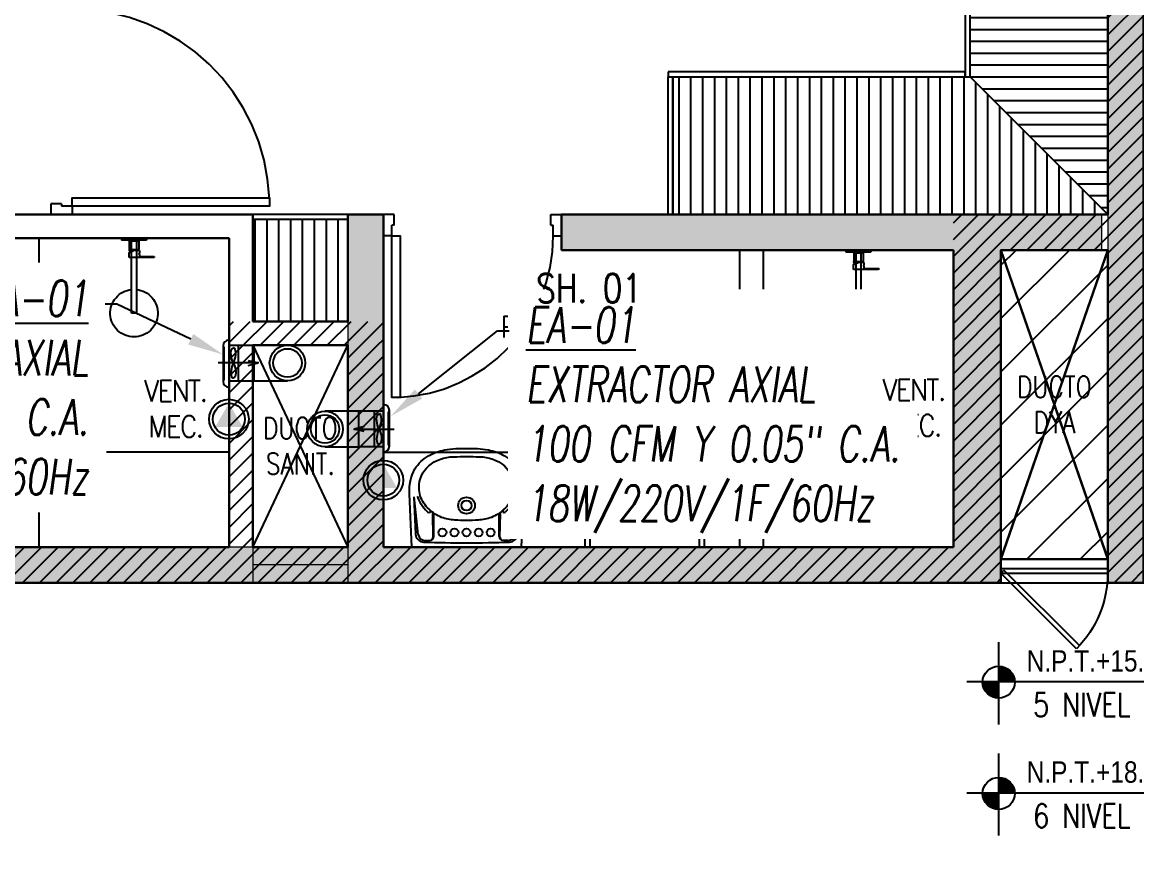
# Model space of a CAD drawing. Header units: millimetres. Extents: x 98 to 155, y -181 to 127.
# Drawn here: x 119.97 to 124.662, y 20.541 to 24.032 of the extents above; entities that cross this region are included whole.
import ezdxf
from ezdxf import colors
from ezdxf.entities.mleader import LeaderData, LeaderLine
from ezdxf.enums import TextEntityAlignment as Align
from ezdxf.math import Vec2, Vec3

# ---------------------------------------------------------------- set-up
doc = ezdxf.new("R2010")
doc.units = ezdxf.units.MM
doc.header["$LTSCALE"] = 15
for name, pattern in [('HIDDEN', [0.375, 0.25, -0.125]), ('HIDDEN2', [0.1875, 0.125, -0.0625]), ('X-REF_DP_Arquitectura$0$HIDDEN', [0.375, 0.25, -0.125])]:
    doc.linetypes.add(name, pattern=pattern)
doc.layers.get('0').update_dxf_attribs({"color": 250})
for name, color, linetype in [('A-LINEAS', 250, 'Continuous'), ('A-MOBILIARIO', 250, 'Continuous'), ('A-MURO BAJO', 250, 'Continuous'), ('A-NIVELES-NPT', 252, 'Continuous'), ('A-PROYECCIONES INT.', 250, 'HIDDEN2'), ('A-SANITARIOS', 250, 'Continuous'), ('A-TEXTO-ACABADO PISO', 250, 'Continuous'), ('A_50_TextoAmbiente', 252, 'Continuous'), ('A_50_TextoIndicaciones', 250, 'Continuous'), ('A_50_Vigas', 250, 'X-REF_DP_Arquitectura$0$HIDDEN'), ('A_60_HatchEstructuras', 250, 'Continuous'), ('AREA MODIF', 250, 'Continuous'), ('DLP_MOBILIARIO FIJO', 250, 'Continuous'), ('L-06_EQ-FIN-CONT', 141, 'Continuous'), ('L3 Equipos y Ductos', 160, 'Continuous'), ('L4 Linea mediana', 191, 'Continuous'), ('L6 Linea fina', 141, 'Continuous'), ('MURO CF 60', 250, 'Continuous')]:
    doc.layers.add(name, color=color, linetype=linetype)
doc.layers.add('A-MUROS', color=252, linetype='Continuous', lineweight=30)
doc.layers.add('A_20_Estructuras', color=250, linetype='Continuous', lineweight=18)
doc.styles.add('JNV ING', font='romans.shx', dxfattribs={"width": 0.7, "oblique": 8, "height": 0.15})
doc.styles.add('R80', font='ARIALN.TTF', dxfattribs={"height": 2.03})
doc.styles.add('ROMANS', font='romans.shx', dxfattribs={"width": 0.8})
pattern_1 = [(45, (128.67014, 20.47273), (-0.03535534, 0.03535534), [])]

# ---------------------------------------------------------------- blocks, each defined once
blk = doc.blocks.new('FUTURE 150')
at = {"layer": 'L3 Equipos y Ductos'}
for p, q in [((-0.1294, 0.1486), (-0.1294, -0.0006)), ((-0.104, -0.026), (-0.104, 0.174)), ((-0.104, 0.152), (0, 0.152)), ((0, 0.152), (0, 0.002)), ((-0.104, 0.002), (0, 0.002))]:
    blk.add_line(p, q, dxfattribs=at)
for centre, start, end in [((-0.104, 0.1486), 90, 180), ((-0.104, -0.0006), 180, 270)]:
    blk.add_arc(centre, 0.0254, start, end, dxfattribs=at)
at = {"layer": 'L4 Linea mediana'}
for p, q in [((-0.1294, 0.1448), (-0.1239, 0.1448)), ((-0.1239, 0.0052), (-0.1239, 0.1448)), ((-0.066, 0.152), (-0.066, 0.002)), ((-0.1294, 0.0052), (-0.1239, 0.0052))]:
    blk.add_line(p, q, dxfattribs=at)
at = {"layer": 'L6 Linea fina'}
for p, q in [((0.0199, 0.077), (-0.1499, 0.077)), ((-0.0231, 0.0872), (0.0199, 0.077)), ((-0.0231, 0.0668), (0.0199, 0.077))]:
    blk.add_line(p, q, dxfattribs=at)
for points in [[(-0.0857, 0.077), (-0.0921, 0.0934), (-0.0951, 0.1284), (-0.0911, 0.1379), (-0.0857, 0.1402)], [(-0.0857, 0.077), (-0.0794, 0.0934), (-0.0764, 0.1284), (-0.0804, 0.1379), (-0.0857, 0.1402)], [(-0.0857, 0.077), (-0.0921, 0.0606), (-0.0951, 0.0256), (-0.0911, 0.0161), (-0.0857, 0.0138)], [(-0.0857, 0.077), (-0.0794, 0.0606), (-0.0764, 0.0256), (-0.0804, 0.0161), (-0.0857, 0.0138)]]:
    blk.add_spline(points, degree=3, dxfattribs=at)
blk = doc.blocks.new('Trampa de humo')
at = {"layer": 'L3 Equipos y Ductos'}
blk.add_lwpolyline([(0.155, 0.15), (0.013, 0.15), (0.013, 0), (0.155, 0)], dxfattribs=at)
for radius in [0.075, 0.06]:
    blk.add_circle((0.155, 0.075), radius, dxfattribs=at)
blk = doc.blocks.new('FUTURE150 con trampa')
blk.add_blockref('Trampa de humo', (0.0927, 0.0279))
at = {"layer": 'L-06_EQ-FIN-CONT'}
blk.add_blockref('FUTURE 150', (0.1057, 0.0259), dxfattribs=at)
blk = doc.blocks.new('PTO ELECT')
at = {"layer": 'L4 Linea mediana', "ltscale": 1.5}
blk.add_circle((-0.6859, 0.0891), 0.0833, dxfattribs=at)
at = {"layer": 'L6 Linea fina', "ltscale": 1.5}
blk.add_circle((-0.6859, 0.0891), 0.0671, dxfattribs=at)
blk.add_solid([(-0.6278, 0.0555), (-0.744, 0.0555), (-0.6278, 0.0555), (-0.6859, 0.1562)], dxfattribs=at)
blk = doc.blocks.new('EF-TP')
at = {"layer": 'A_60_HatchEstructuras'}
h = blk.add_hatch(color=256, dxfattribs=at)
h.dxf.hatch_style = 1
h.paths.add_polyline_path([(23.55, -2.625), (21.7, -2.625), (21.7, -0.475), (20.85, -0.475), (20.85, -0.625), (21.55, -0.625), (21.55, -6.325), (23.55, -6.325), (23.55, -6.175), (21.7, -6.175), (21.7, -2.775), (23.55, -2.775)])
h.paths.add_polyline_path([(25.5, -2.625), (25.35, -2.625), (25.35, -6.325), (25.5, -6.325)])
h.paths.add_polyline_path([(25.83, -0.625), (26.5, -0.625), (26.5, -0.475), (25.68, -0.475), (25.68, -6.325), (25.83, -6.325)])
h = blk.add_hatch(color=256, dxfattribs=at)
h.dxf.hatch_style = 1
h.paths.add_polyline_path([(18.95, -7.675), (21.5, -7.675), (21.5, -8.925), (19.7, -8.925), (19.7, -9.075), (21.7, -9.075), (21.7, -7.525), (11.7, -7.525), (11.7, -7.675), (15.25, -7.675), (15.25, -9.075), (15.45, -9.075), (15.45, -7.675), (18.8, -7.675), (18.8, -9.075), (18.95, -9.075)])
h.paths.add_polyline_path([(15.45, -4.775), (15.25, -4.775), (15.25, -6.175), (11.7, -6.175), (11.7, -6.325), (21.1, -6.325), (21.1, -4.925), (21.525, -4.925), (21.525, -4.775), (19.25, -4.775), (19.25, -4.925), (20.9, -4.925), (20.9, -6.175), (18.5, -6.175), (18.5, -4.775), (18.35, -4.775), (18.35, -6.175), (15.45, -6.175)])
blk.add_lwpolyline([(21.525, -4.925), (21.55, -4.925), (21.1, -6.225)])
at = {"elevation": 0}
blk.add_lwpolyline([(21.55, -6.225), (21.1, -4.925)], dxfattribs=at)
at = {"layer": 'A_20_Estructuras'}
for p, q in [((17.95, -6.175, 0), (17.95, -6.325)), ((18.35, -6.175), (18.35, -6.325))]:
    blk.add_line(p, q, dxfattribs=at)
for points in [[(23.55, -2.625), (21.7, -2.625), (21.7, -0.475), (20.85, -0.475), (20.85, -0.625), (21.55, -0.625), (21.55, -6.325), (23.55, -6.325), (23.55, -6.175), (21.7, -6.175), (21.7, -2.775), (23.55, -2.775)], [(15.45, -4.775), (15.25, -4.775), (15.25, -6.175), (11.7, -6.175), (11.7, -6.325), (21.1, -6.325), (21.1, -4.925), (21.525, -4.925), (21.525, -4.775), (19.25, -4.775), (19.25, -4.925), (20.9, -4.925), (20.9, -6.175), (18.5, -6.175), (18.5, -4.775), (18.35, -4.775), (18.35, -6.175), (15.45, -6.175)]]:
    blk.add_lwpolyline(points, close=True, dxfattribs=at)
at = {"layer": 'A_20_Estructuras', "linetype": 'HIDDEN', "ltscale": 0.5, "elevation": 0}
blk.add_lwpolyline([(18.35, -6.25), (17.95, -6.25)], dxfattribs=at)
at = {"layer": 'A_50_Vigas'}
blk.add_line((21.1, -6.225, 0), (21.55, -6.225, 0), dxfattribs=at)
at = {"layer": 'A_50_Vigas', "elevation": 0}
blk.add_lwpolyline([(17.95, -6.175), (17.95, -5.325), (18.35, -5.325)], dxfattribs=at)
blk = doc.blocks.new('TEXTO DUCTOS PT')
at = {"layer": 'A_50_TextoIndicaciones', "char_height": 0.09, "width": 0.4157, "attachment_point": 5, "style": 'ROMANS'}
for s, insert in [('\\pxsm1,t16;DUCTO DYA', (21.325, -5.575, 0)), ('\\pxsm1,t16;DUCTO SANIT.', (18.15, -5.75, 0))]:
    blk.add_mtext(s, dxfattribs=dict(at, insert=insert))
blk = doc.blocks.new('SIM NIVEL PLANTA')
at = {"linetype": 'Continuous'}
h = blk.add_hatch(dxfattribs=at)
h.set_pattern_fill('_USER', color=256, scale=0.089997, angle=45, style=0, pattern_type=0)
h.set_pattern_definition([(45, (31854.49523, 23864.84028), (-0.06363728001, 0.06363728001), [])])
h.paths.add_polyline_path([(-17.329, 0), (-15.979, 0, 0.409209), (-17.329, 1.327)])
h.paths.add_polyline_path([(-18.679, 0, 0.004279), (-18.679, -0.023, 0.414214), (-17.329, -1.373), (-17.329, 0)])
for p, q in [((-17.329, -3.577), (-17.329, 3.344)), ((-2, 0), (-20, 0))]:
    blk.add_line(p, q)
blk.add_circle((-17.329, -0.023), 1.35, dxfattribs=at)
at = {"style": 'R80'}
blk.add_attdef('N.P.T.+0.00', text='', height=1.8, dxfattribs=at).set_placement((-8.871, 1.774), align=Align.MIDDLE_CENTER)
blk = doc.blocks.new('*U87')
at = {"linetype": 'HIDDEN', "ltscale": 0.2}
for p, q in [((0.3181, 0.3181), (0, 0)), ((0.0127, -0.0127), (0.3302, 0.3048)), ((0, 0), (0.0127, -0.0127))]:
    blk.add_line(p, q, dxfattribs=at)
blk.add_arc((0, 0), 0.4495, 0, 45, dxfattribs=at)
blk = doc.blocks.new('pisos superiores')
at = {"layer": 'DLP_MOBILIARIO FIJO'}
h = blk.add_hatch(dxfattribs=at)
h.set_pattern_fill('_USER', color=256, scale=0.05, angle=180, pattern_type=0)
h.set_pattern_definition([(180, (-9815.81588, -3196.047796), (-6e-18, -0.05), [])])
h.paths.add_polyline_path([(-4.05, -3.17), (-4.05, -4.3), (-4.63, -3.72), (-4.63, -3.17)])
h = blk.add_hatch(dxfattribs=at)
h.set_pattern_fill('_USER', color=256, scale=0.05, angle=270, pattern_type=0)
h.set_pattern_definition([(270, (-7201.515157, -2437.56976), (0.05, -9e-18), [])])
h.paths.add_polyline_path([(-4.05, -4.3), (-5.8814, -4.3), (-5.8814, -3.72), (-4.63, -3.72)])
at = {"layer": 'A-LINEAS'}
for p, q in [((-4.5, -4.45), (-4.05, -5.75, 0)), ((-4.5, -5.75), (-4.05, -4.45, 0))]:
    blk.add_line(p, q, dxfattribs=at)
at = {"layer": 'A-MOBILIARIO'}
for p, q in [((-4.5, -5.79), (-4.05, -5.79, 0)), ((-4.5, -5.81), (-4.05, -5.81, 0))]:
    blk.add_line(p, q, dxfattribs=at)
at = {"layer": 'A-MURO BAJO'}
for p, q in [((-4.5, -5.75), (-4.05, -5.75, 0)), ((-4.5, -5.85), (-4.05, -5.85, 0))]:
    blk.add_line(p, q, dxfattribs=at)
at = {"layer": 'A-MUROS'}
for points in [[(-4.05, -5.85), (-3.9, -5.85), (-3.9, 0), (-4.75, 0), (-4.75, -0.15), (-4.05, -0.15), (-4.05, -4.3), (-6.35, -4.3)], [(-4.05, -5.85), (-4.05, -4.45), (-4.5, -4.45), (-4.5, -5.85), (-4.55, -5.85)]]:
    blk.add_lwpolyline(points, dxfattribs=at)
at = {"layer": 'DLP_MOBILIARIO FIJO', "elevation": 0}
for points in [[(-4.65, -3.72), (-4.63, -3.72), (-4.63, -3.17), (-4.65, -3.17)], [(-4.05, -3.17), (-4.05, -4.3), (-4.63, -3.72), (-4.63, -3.17)], [(-5.9014, -3.7), (-5.9014, -3.72), (-4.65, -3.72), (-4.65, -3.7)]]:
    blk.add_lwpolyline(points, close=True, dxfattribs=at)
at = {"layer": 'DLP_MOBILIARIO FIJO'}
blk.add_lwpolyline([(-4.05, -4.3), (-5.8814, -4.3), (-5.8814, -3.72), (-4.63, -3.72)], close=True, dxfattribs=at)
at = {"layer": 'A-PROYECCIONES INT.', "ltscale": 0.25, "xscale": -1, "rotation": 180}
blk.add_blockref('*U87', (-4.5, -5.81), dxfattribs=at)
blk = doc.blocks.new('N.01')
at = {"layer": 'A-MUROS'}
for q in [(2.1, 7.025, 0), (0.25, 7.025, 0)]:
    blk.add_line((0.1, 7.025, 0), q, dxfattribs=at)
blk = doc.blocks.new('ducha marsano')
at = {"linetype": 'HIDDEN2', "ltscale": 0.5, "extrusion": (-4.9425e-10, -7.91123e-10, -1)}
for p, q in [((-0.01, 0), (0.01, 0)), ((0.01, 0), (0.01, -0.3155)), ((-0.01, -0.3155), (-0.01, 0)), ((-0.0205, -0.08), (-0.0205, -0.0601)), ((0.021, -0.0815), (-0.019, -0.0815)), ((-0.0155, -0.058), (-0.0157, -0.058)), ((0.0225, -0.0515), (-0.0001, -0.0515)), ((0.025, -0.0815), (0.021, -0.0815)), ((0.0225, -0.0515), (0.0225, -0.0627)), ((0.0225, -0.0682), (0.0225, -0.077)), ((0.0225, -0.077), (0.025, -0.077)), ((0.025, -0.077), (0.0771, -0.077)), ((0.0771, -0.0815), (0.025, -0.0815)), ((0.0771, -0.077), (0.0816, -0.077)), ((0.0816, -0.0815), (0.0771, -0.0815)), ((0.0816, -0.077), (0.082, -0.077)), ((0.082, -0.0815), (0.0816, -0.0815)), ((0.082, -0.077), (0.084, -0.077)), ((0.084, -0.0815), (0.082, -0.0815)), ((0.0855, -0.0785), (0.0855, -0.08)), ((0.01, -0.3155), (-0.01, -0.3155))]:
    blk.add_line(p, q, dxfattribs=at)
for centre, radius, start, end in [((0.019, -0.08), 0.0015, 270, 360), ((-0.0004, -0.0462), 0.02, 323.9581, 354.9298), ((0.0004, -0.0462), 0.02, 185.0702, 195.2705), ((-0.084, -0.0785), 0.0015, 90, 180), ((-0.084, -0.08), 0.0015, 180, 270), ((0, -0.3155), 0.1, 95.7392, 84.2608)]:
    blk.add_arc(centre, radius, start, end, dxfattribs=at)
at = {"linetype": 'HIDDEN2', "ltscale": 0.5, "extrusion": (-4.94252e-10, -7.91124e-10, -1)}
blk.add_ellipse((0, -0.0515), major_axis=(-0.0225, -0.0095), ratio=0.001448, start_param=0.425436, end_param=1.567366, dxfattribs=at)
at = {"linetype": 'HIDDEN2', "ltscale": 0.5}
for points, degree in [([(-0.0305, 0), (0, 0), (0.0305, 0)], 2), ([(0.0305, 0), (0.0415, 0), (0.0525, 0)], 2), ([(0.0525, 0), (0.0525, -0.0038), (0.0525, -0.0075)], 2), ([(-0.0525, 0), (-0.0525, -0.0038), (-0.0525, -0.0075)], 2), ([(-0.0525, 0), (-0.0415, 0), (-0.0305, 0)], 2), ([(-0.0525, -0.0075), (-0.0525, -0.0075), (-0.0525, -0.0075)], 2), ([(0.0305, -0.008), (0, -0.008), (-0.0305, -0.008)], 2), ([(-0.0215, -0.008), (-0.0215, -0.0093), (-0.0215, -0.0105)], 2), ([(-0.021, -0.011), (-0.007, -0.011), (0.007, -0.011), (0.021, -0.011)], 3), ([(-0.02, -0.011), (-0.02, -0.0294), (-0.02, -0.0477)], 2), ([(0.02, -0.011), (0.02, -0.0294), (0.02, -0.0477)], 2), ([(0.0215, -0.008), (0.0215, -0.0093), (0.0215, -0.0105)], 2), ([(-0.0197, -0.048), (0, -0.048), (0.0197, -0.048)], 2)]:
    blk.add_open_spline(points, degree=degree, dxfattribs=at)
for points, weights in [([(-0.0525, -0.0075), (-0.0525, -0.0075), (-0.0525, -0.0075)], [1, 0.990847086912, 0.982266230892]), ([(-0.052, -0.008), (-0.0525, -0.008), (-0.0525, -0.0075)], [1, 0.707106781193, 1]), ([(-0.0215, -0.0105), (-0.0215, -0.011), (-0.021, -0.011)], [1, 0.70710678154, 1]), ([(0.0211, -0.011), (0.0211, -0.011), (0.021, -0.011)], [1, 0.992411795776, 1]), ([(0.052, -0.008), (0.0521, -0.008), (0.0521, -0.008)], [1, 0.992411795771, 1]), ([(-0.02, -0.0477), (-0.02, -0.048), (-0.0197, -0.048)], [1, 0.707106780138, 1]), ([(0.02, -0.0477), (0.02, -0.048), (0.0197, -0.048)], [1, 0.707106779703, 1])]:
    blk.add_rational_spline(points, weights, degree=2, dxfattribs=at)
for points, knots in [([(-0.0305, -0.008), (-0.0332, -0.008), (-0.0374, -0.008), (-0.0424, -0.008), (-0.0458, -0.008), (-0.0486, -0.008), (-0.0512, -0.008), (-0.052, -0.008), (-0.052, -0.008)], [0, 0, 0, 0, 8.104572, 12.495263, 16.885954, 21.276645, 25.667336, 33.771908, 33.771908, 33.771908, 33.771908]), ([(0.052, -0.008), (0.052, -0.008), (0.0512, -0.008), (0.0486, -0.008), (0.0458, -0.008), (0.0424, -0.008), (0.0374, -0.008), (0.0332, -0.008), (0.0305, -0.008)], [0, 0, 0, 0, 8.104572, 12.495263, 16.885954, 21.276645, 25.667336, 33.771908, 33.771908, 33.771908, 33.771908]), ([(0.0225, -0.0682), (0.0225, -0.0682), (0.0225, -0.0682), (0.0225, -0.0679), (0.0224, -0.0677), (0.0224, -0.0672), (0.0224, -0.0669), (0.0223, -0.0662), (0.0223, -0.0658), (0.0223, -0.0652), (0.0223, -0.0648), (0.0224, -0.0641), (0.0224, -0.0638), (0.0224, -0.0633), (0.0225, -0.0631), (0.0225, -0.0628), (0.0225, -0.0627), (0.0225, -0.0627)], [0.4148436, 0.4148436, 0.4148436, 0.4148436, 0.5185541, 0.5185541, 0.6222645, 0.6222645, 0.7259759, 0.7259759, 0.8296873, 0.8296873, 0.9333987, 0.9333987, 1.03711, 1.03711, 1.1408205, 1.1408205, 1.2445309, 1.2445309, 1.2445309, 1.2445309])]:
    blk.add_open_spline(points, degree=3, knots=knots, dxfattribs=at)
for points, weights, degree, knots in [([(0.0211, -0.011), (0.0211, -0.011), (0.0211, -0.011), (0.0211, -0.011), (0.0214, -0.0109), (0.0215, -0.0107), (0.0215, -0.0105)], [0.918641037743, 0.918640949346, 0.918640860949, 0.918640772552, 0.789223156395, 0.789223156395, 0.918640772552], 3, [0.1238988, 0.1238988, 0.1238988, 0.1238988, 0.1238993, 0.1238993, 0.1238993, 0.78603, 0.78603, 0.78603, 0.78603]), ([(0.0521, -0.008), (0.0521, -0.008), (0.0521, -0.008), (0.0525, -0.0079), (0.0525, -0.0075)], [0.918641037749, 0.918640905153, 0.918640772558, 0.724517853988, 0.918640772558], 2, [0.1238988, 0.1238988, 0.1238988, 0.1238993, 0.1238993, 0.7860311, 0.7860311, 0.7860311])]:
    blk.add_rational_spline(points, weights, degree=degree, knots=knots, dxfattribs=at)
blk = doc.blocks.new('*U145')
for p, q in [((0.01, 0.855), (0.01, 0.9)), ((0.1, 0.865), (0.1, 0.9)), ((0.055, 0.855), (0.01, 0.855)), ((0.1, 0.865), (0.055, 0.865)), ((0.055, 0.855), (0.055, 0.865)), ((0.055, 0.045), (0.01, 0.045)), ((0.01, 0.045), (0.01, 0)), ((0.055, 0.045), (0.055, 0.035)), ((0.1, 0.035), (0.055, 0.035)), ((0.1, 0.035), (0.1, 0))]:
    blk.add_line(p, q)
blk.add_lwpolyline([(0.93, 0.07), (0.93, 0.035), (0.1, 0.035), (0.1, 0.07)], close=True)
at = {"linetype": 'HIDDEN2'}
blk.add_arc((0.0995, 0.0339), 0.8311, 2.2301, 89.9672, dxfattribs=at)
blk = doc.blocks.new('*U146')
for p, q in [((0.01, 0.705), (0.01, 0.75)), ((0.055, 0.705), (0.01, 0.705)), ((0.1, 0.715), (0.055, 0.715)), ((0.055, 0.705), (0.055, 0.715)), ((0.1, 0.715), (0.1, 0.75)), ((0.055, 0.045), (0.01, 0.045)), ((0.01, 0.045), (0.01, 0)), ((0.055, 0.045), (0.055, 0.035)), ((0.1, 0.035), (0.055, 0.035)), ((0.1, 0.035), (0.1, 0))]:
    blk.add_line(p, q)
blk.add_lwpolyline([(0.78, 0.07), (0.78, 0.035), (0.1, 0.035), (0.1, 0.07)], close=True)
at = {"linetype": 'HIDDEN2'}
blk.add_arc((0.0996, 0.0341), 0.6809, 2.2301, 89.9672, dxfattribs=at)
blk = doc.blocks.new('SIFON JET_PLANTA')
at = {"extrusion": (-2.64698e-23, 6.61744e-24, -1)}
for p, q in [((-0.2149, 0.2323, 0), (-0.2142, 0.2356, 0)), ((-0.2142, 0.2356, 0), (-0.2129, 0.239, 0)), ((-0.2129, 0.239, 0), (-0.211, 0.2419, 0)), ((-0.211, 0.2419, 0), (-0.2091, 0.2441, 0)), ((-0.2091, 0.2441, 0), (-0.2077, 0.2455, 0)), ((-0.2077, 0.2455, 0), (-0.2055, 0.247, 0)), ((-0.2055, 0.247, 0), (-0.2007, 0.2492, 0)), ((-0.2007, 0.2492, 0), (-0.195, 0.25, 0)), ((-0.195, 0.25, 0), (-0.195, 0.25, 0)), ((-0.195, 0.25, 0), (-0.1605, 0.25, 0)), ((-0.1605, 0.25, 0), (-0.0975, 0.25, 0)), ((-0.0975, 0.25, 0), (-0.0323, 0.25, 0)), ((-0.0323, 0.25, 0), (0, 0.25, 0)), ((0, 0.25, 0), (0, -0.25, 0)), ((-0.4865, 0.1867, 0), (-0.4763, 0.188, 0)), ((-0.4763, 0.188, 0), (-0.4726, 0.1884, 0)), ((-0.4726, 0.1884, 0), (-0.4636, 0.1892, 0)), ((-0.4636, 0.1892, 0), (-0.4549, 0.1897, 0)), ((-0.4549, 0.1897, 0), (-0.449, 0.1899, 0)), ((-0.449, 0.1899, 0), (-0.44, 0.19, 0)), ((-0.44, 0.19, 0), (-0.4322, 0.191, 0)), ((-0.4322, 0.191, 0), (-0.215, 0.2181, 0)), ((-0.215, 0.2278, 0), (-0.2149, 0.2323, 0)), ((-0.215, 0.2234, 0), (-0.215, 0.2278, 0)), ((-0.215, 0.2181, 0), (-0.215, 0.2234, 0)), ((-0.6106, 0.1389, 0), (-0.6061, 0.142, 0)), ((-0.6061, 0.142, 0), (-0.6, 0.1461, 0)), ((-0.6, 0.1461, 0), (-0.5963, 0.1484, 0)), ((-0.5963, 0.1484, 0), (-0.5908, 0.1517, 0)), ((-0.5908, 0.1517, 0), (-0.5862, 0.1543, 0)), ((-0.5862, 0.1543, 0), (-0.5794, 0.158, 0)), ((-0.5794, 0.158, 0), (-0.5693, 0.1629, 0)), ((-0.5693, 0.1629, 0), (-0.5517, 0.1703, 0)), ((-0.5517, 0.1703, 0), (-0.5465, 0.1722, 0)), ((-0.5465, 0.1722, 0), (-0.5385, 0.1749, 0)), ((-0.5385, 0.1749, 0), (-0.5346, 0.176, 0)), ((-0.5346, 0.176, 0), (-0.5265, 0.1784, 0)), ((-0.5265, 0.1784, 0), (-0.5216, 0.1797, 0)), ((-0.5216, 0.1797, 0), (-0.5148, 0.1813, 0)), ((-0.5148, 0.1813, 0), (-0.5079, 0.1829, 0)), ((-0.5079, 0.1829, 0), (-0.5016, 0.1842, 0)), ((-0.5016, 0.1842, 0), (-0.4865, 0.1867, 0)), ((-0.657, 0.0936, 0), (-0.6534, 0.0984, 0)), ((-0.6534, 0.0984, 0), (-0.6503, 0.1023, 0)), ((-0.6534, 0.0984, 0), (-0.6534, 0.0984, 0)), ((-0.6503, 0.1023, 0), (-0.6453, 0.108, 0)), ((-0.6453, 0.108, 0), (-0.6386, 0.1152, 0)), ((-0.6386, 0.1152, 0), (-0.6326, 0.121, 0)), ((-0.6326, 0.121, 0), (-0.6299, 0.1235, 0)), ((-0.6299, 0.1235, 0), (-0.6251, 0.1276, 0)), ((-0.6251, 0.1276, 0), (-0.6206, 0.1314, 0)), ((-0.6206, 0.1314, 0), (-0.6168, 0.1344, 0)), ((-0.6168, 0.1344, 0), (-0.6106, 0.1389, 0)), ((-0.6838, 0.0421, 0), (-0.6819, 0.048, 0)), ((-0.6819, 0.048, 0), (-0.6804, 0.0521, 0)), ((-0.6804, 0.0521, 0), (-0.6793, 0.0547, 0)), ((-0.6793, 0.0547, 0), (-0.6779, 0.0582, 0)), ((-0.6779, 0.0582, 0), (-0.6745, 0.0655, 0)), ((-0.6745, 0.0655, 0), (-0.6722, 0.0699, 0)), ((-0.6745, 0.0655, 0), (-0.6745, 0.0655, 0)), ((-0.6722, 0.0699, 0), (-0.6705, 0.0728, 0)), ((-0.6705, 0.0728, 0), (-0.669, 0.0755, 0)), ((-0.669, 0.0755, 0), (-0.6672, 0.0785, 0)), ((-0.6672, 0.0785, 0), (-0.665, 0.082, 0)), ((-0.665, 0.082, 0), (-0.6634, 0.0845, 0)), ((-0.6634, 0.0845, 0), (-0.6611, 0.088, 0)), ((-0.6611, 0.088, 0), (-0.657, 0.0936, 0)), ((-0.657, 0.0936, 0), (-0.657, 0.0936, 0)), ((-0.69, 0, 0), (-0.6899, 0.0044, 0)), ((-0.6899, 0.0044, 0), (-0.6897, 0.0096, 0)), ((-0.6897, 0.0096, 0), (-0.6893, 0.014, 0)), ((-0.6893, 0.014, 0), (-0.6887, 0.0194, 0)), ((-0.6887, 0.0194, 0), (-0.6881, 0.0236, 0)), ((-0.6881, 0.0236, 0), (-0.6872, 0.0284, 0)), ((-0.6881, 0.0236, 0), (-0.6881, 0.0236, 0)), ((-0.6872, 0.0284, 0), (-0.6867, 0.031, 0)), ((-0.6867, 0.031, 0), (-0.6855, 0.0361, 0)), ((-0.6855, 0.0361, 0), (-0.6838, 0.0421, 0)), ((-0.6855, 0.0361, 0), (-0.6855, 0.0361, 0)), ((-0.6838, 0.0421, 0), (-0.6838, 0.0421, 0)), ((-0.6899, -0.0065, 0), (-0.69, 0, 0)), ((-0.6896, -0.0111, 0), (-0.6899, -0.0065, 0)), ((-0.6891, -0.0164, 0), (-0.6896, -0.0111, 0)), ((-0.6881, -0.0232, 0), (-0.6891, -0.0164, 0)), ((-0.6876, -0.0264, 0), (-0.6881, -0.0232, 0)), ((-0.687, -0.0296, 0), (-0.6876, -0.0264, 0)), ((-0.6864, -0.0321, 0), (-0.687, -0.0296, 0)), ((-0.6855, -0.0361, 0), (-0.6864, -0.0321, 0)), ((-0.6838, -0.0419, 0), (-0.6855, -0.0361, 0)), ((-0.6827, -0.0457, 0), (-0.6838, -0.0419, 0)), ((-0.6814, -0.0492, 0), (-0.6827, -0.0457, 0)), ((-0.6803, -0.0522, 0), (-0.6814, -0.0492, 0)), ((-0.6792, -0.0551, 0), (-0.6803, -0.0522, 0)), ((-0.6779, -0.0581, 0), (-0.6792, -0.0551, 0)), ((-0.677, -0.0602, 0), (-0.6779, -0.0581, 0)), ((-0.6751, -0.0642, 0), (-0.677, -0.0602, 0)), ((-0.6722, -0.0699, 0), (-0.6751, -0.0642, 0)), ((-0.6706, -0.0727, 0), (-0.6722, -0.0699, 0)), ((-0.6679, -0.0774, 0), (-0.6706, -0.0727, 0)), ((-0.6646, -0.0826, 0), (-0.6679, -0.0774, 0)), ((-0.6623, -0.0862, 0), (-0.6646, -0.0826, 0)), ((-0.6599, -0.0897, 0), (-0.6623, -0.0862, 0)), ((-0.6554, -0.0958, 0), (-0.6599, -0.0897, 0)), ((-0.6494, -0.1032, 0), (-0.6554, -0.0958, 0)), ((-0.6458, -0.1074, 0), (-0.6494, -0.1032, 0)), ((-0.64, -0.1137, 0), (-0.6458, -0.1074, 0)), ((-0.6379, -0.1158, 0), (-0.64, -0.1137, 0)), ((-0.6347, -0.119, 0), (-0.6379, -0.1158, 0)), ((-0.6335, -0.1201, 0), (-0.6347, -0.119, 0)), ((-0.6347, -0.119, 0), (-0.6347, -0.119, 0)), ((-0.6318, -0.1217, 0), (-0.6335, -0.1201, 0)), ((-0.6305, -0.123, 0), (-0.6318, -0.1217, 0)), ((-0.6318, -0.1217, 0), (-0.6318, -0.1217, 0)), ((-0.6288, -0.1244, 0), (-0.6305, -0.123, 0)), ((-0.6276, -0.1255, 0), (-0.6288, -0.1244, 0)), ((-0.6262, -0.1268, 0), (-0.6276, -0.1255, 0)), ((-0.6245, -0.1281, 0), (-0.6262, -0.1268, 0)), ((-0.6235, -0.1291, 0), (-0.6245, -0.1281, 0)), ((-0.6245, -0.1281, 0), (-0.6245, -0.1281, 0)), ((-0.6223, -0.13, 0), (-0.6235, -0.1291, 0)), ((-0.6215, -0.1307, 0), (-0.6223, -0.13, 0)), ((-0.6204, -0.1315, 0), (-0.6215, -0.1307, 0)), ((-0.6193, -0.1324, 0), (-0.6204, -0.1315, 0)), ((-0.6179, -0.1335, 0), (-0.6193, -0.1324, 0)), ((-0.6168, -0.1344, 0), (-0.6179, -0.1335, 0)), ((-0.6153, -0.1355, 0), (-0.6168, -0.1344, 0)), ((-0.6142, -0.1363, 0), (-0.6153, -0.1355, 0)), ((-0.612, -0.1379, 0), (-0.6142, -0.1363, 0)), ((-0.6086, -0.1403, 0), (-0.612, -0.1379, 0)), ((-0.607, -0.1415, 0), (-0.6086, -0.1403, 0)), ((-0.6058, -0.1422, 0), (-0.607, -0.1415, 0)), ((-0.6039, -0.1435, 0), (-0.6058, -0.1422, 0)), ((-0.602, -0.1448, 0), (-0.6039, -0.1435, 0)), ((-0.6004, -0.1458, 0), (-0.602, -0.1448, 0)), ((-0.5987, -0.1469, 0), (-0.6004, -0.1458, 0)), ((-0.5964, -0.1483, 0), (-0.5987, -0.1469, 0)), ((-0.595, -0.1492, 0), (-0.5964, -0.1483, 0)), ((-0.5936, -0.15, 0), (-0.595, -0.1492, 0)), ((-0.5918, -0.1511, 0), (-0.5936, -0.15, 0)), ((-0.5896, -0.1524, 0), (-0.5918, -0.1511, 0)), ((-0.5871, -0.1538, 0), (-0.5896, -0.1524, 0)), ((-0.5833, -0.1559, 0), (-0.5871, -0.1538, 0)), ((-0.5781, -0.1587, 0), (-0.5833, -0.1559, 0)), ((-0.5759, -0.1598, 0), (-0.5781, -0.1587, 0)), ((-0.5738, -0.1608, 0), (-0.5759, -0.1598, 0)), ((-0.5702, -0.1625, 0), (-0.5738, -0.1608, 0)), ((-0.5675, -0.1637, 0), (-0.5702, -0.1625, 0)), ((-0.5659, -0.1645, 0), (-0.5675, -0.1637, 0)), ((-0.5644, -0.1652, 0), (-0.5659, -0.1645, 0)), ((-0.5614, -0.1664, 0), (-0.5644, -0.1652, 0)), ((-0.5598, -0.1671, 0), (-0.5614, -0.1664, 0)), ((-0.5568, -0.1683, 0), (-0.5598, -0.1671, 0)), ((-0.5543, -0.1693, 0), (-0.5568, -0.1683, 0)), ((-0.551, -0.1706, 0), (-0.5543, -0.1693, 0)), ((-0.5491, -0.1713, 0), (-0.551, -0.1706, 0)), ((-0.5465, -0.1722, 0), (-0.5491, -0.1713, 0)), ((-0.5449, -0.1728, 0), (-0.5465, -0.1722, 0)), ((-0.5428, -0.1735, 0), (-0.5449, -0.1728, 0)), ((-0.5412, -0.174, 0), (-0.5428, -0.1735, 0)), ((-0.5385, -0.1749, 0), (-0.5412, -0.174, 0)), ((-0.5352, -0.1759, 0), (-0.5385, -0.1749, 0)), ((-0.5385, -0.1749, 0), (-0.5385, -0.1749, 0)), ((-0.5321, -0.1768, 0), (-0.5352, -0.1759, 0)), ((-0.5296, -0.1775, 0), (-0.5321, -0.1768, 0)), ((-0.5267, -0.1783, 0), (-0.5296, -0.1775, 0)), ((-0.5238, -0.1791, 0), (-0.5267, -0.1783, 0)), ((-0.5267, -0.1783, 0), (-0.5267, -0.1783, 0)), ((-0.5217, -0.1796, 0), (-0.5238, -0.1791, 0)), ((-0.5177, -0.1807, 0), (-0.5217, -0.1796, 0)), ((-0.5151, -0.1813, 0), (-0.5177, -0.1807, 0)), ((-0.5118, -0.1821, 0), (-0.5151, -0.1813, 0)), ((-0.5094, -0.1826, 0), (-0.5118, -0.1821, 0)), ((-0.5066, -0.1832, 0), (-0.5094, -0.1826, 0)), ((-0.5022, -0.184, 0), (-0.5066, -0.1832, 0)), ((-0.4974, -0.1849, 0), (-0.5022, -0.184, 0)), ((-0.495, -0.1854, 0), (-0.4974, -0.1849, 0)), ((-0.4974, -0.1849, 0), (-0.4974, -0.1849, 0)), ((-0.4936, -0.1856, 0), (-0.495, -0.1854, 0)), ((-0.4916, -0.1859, 0), (-0.4936, -0.1856, 0)), ((-0.4884, -0.1864, 0), (-0.4916, -0.1859, 0)), ((-0.4862, -0.1867, 0), (-0.4884, -0.1864, 0)), ((-0.4824, -0.1872, 0), (-0.4862, -0.1867, 0)), ((-0.4812, -0.1874, 0), (-0.4824, -0.1872, 0)), ((-0.4785, -0.1877, 0), (-0.4812, -0.1874, 0)), ((-0.4761, -0.188, 0), (-0.4785, -0.1877, 0)), ((-0.4735, -0.1883, 0), (-0.4761, -0.188, 0)), ((-0.4695, -0.1887, 0), (-0.4735, -0.1883, 0)), ((-0.4651, -0.189, 0), (-0.4695, -0.1887, 0)), ((-0.4639, -0.1891, 0), (-0.4651, -0.189, 0)), ((-0.4651, -0.189, 0), (-0.4651, -0.189, 0)), ((-0.4619, -0.1893, 0), (-0.4639, -0.1891, 0)), ((-0.4592, -0.1894, 0), (-0.4619, -0.1893, 0)), ((-0.4568, -0.1896, 0), (-0.4592, -0.1894, 0)), ((-0.455, -0.1897, 0), (-0.4568, -0.1896, 0)), ((-0.4518, -0.1898, 0), (-0.455, -0.1897, 0)), ((-0.449, -0.1899, 0), (-0.4518, -0.1898, 0)), ((-0.4467, -0.1899, 0), (-0.449, -0.1899, 0)), ((-0.4428, -0.19, 0), (-0.4467, -0.1899, 0)), ((-0.44, -0.19, 0), (-0.4428, -0.19, 0)), ((-0.215, -0.2181, 0), (-0.44, -0.19, 0)), ((-0.215, -0.227, 0), (-0.215, -0.2181, 0)), ((-0.215, -0.23, 0), (-0.215, -0.227, 0)), ((-0.2147, -0.2335, 0), (-0.215, -0.23, 0)), ((-0.2138, -0.2369, 0), (-0.2147, -0.2335, 0)), ((-0.2126, -0.2395, 0), (-0.2138, -0.2369, 0)), ((-0.2138, -0.2369, 0), (-0.2138, -0.2369, 0)), ((-0.2108, -0.2423, 0), (-0.2126, -0.2395, 0)), ((-0.2126, -0.2395, 0), (-0.2126, -0.2395, 0)), ((-0.2091, -0.2441, 0), (-0.2108, -0.2423, 0)), ((-0.2108, -0.2423, 0), (-0.2108, -0.2423, 0)), ((-0.2108, -0.2423, 0), (-0.2108, -0.2423, 0)), ((-0.209, -0.244, 0), (-0.2091, -0.2441, 0)), ((-0.2067, -0.2462, 0), (-0.209, -0.244, 0)), ((-0.209, -0.244, 0), (-0.209, -0.244, 0)), ((-0.2029, -0.2484, 0), (-0.2067, -0.2462, 0)), ((-0.2067, -0.2462, 0), (-0.2067, -0.2462, 0)), ((-0.1995, -0.2495, 0), (-0.2029, -0.2484, 0)), ((-0.2029, -0.2484, 0), (-0.2029, -0.2484, 0)), ((-0.195, -0.25, 0), (-0.1995, -0.2495, 0)), ((0, -0.25, 0), (-0.195, -0.25, 0))]:
    blk.add_line(p, q, dxfattribs=at)
for p, q in [((-0.2091, 0.2441, 0), (-0.1921, 0.2271, 0)), ((-0.195, 0.25, 0), (0, 0.25, 0)), ((0, 0.25, 0), (0, -0.25, 0)), ((-0.215, 0.2181, 0), (-0.44, 0.19, 0)), ((-0.215, -0.23, 0), (-0.215, 0.23, 0)), ((-0.195, -0.22, 0), (-0.195, 0.22, 0)), ((-0.185, 0.23, 0), (0, 0.23, 0)), ((-0.265, 0.0718, 0), (-0.265, 0.1028, 0)), ((-0.255, -0.0562, 0), (-0.255, 0.0562, 0)), ((-0.265, -0.1028, 0), (-0.265, -0.0718, 0)), ((-0.215, -0.2181, 0), (-0.44, -0.19, 0)), ((-0.2091, -0.2441, 0), (-0.1921, -0.2271, 0)), ((0, -0.23, 0), (-0.185, -0.23, 0)), ((0, -0.25, 0), (-0.195, -0.25, 0))]:
    blk.add_line(p, q)
at = {"elevation": 0}
for points in [[(-0.265, 0.1028, 0.0362), (-0.2844, 0.1202, 0.08725), (-0.3535, 0.1565, 0.077598), (-0.44, 0.17, 0.077598), (-0.5265, 0.1565, 0.08725), (-0.5956, 0.1202, 0.105601), (-0.6443, 0.0627, 0.12364), (-0.66, 0, 0.12364), (-0.6443, -0.0627, 0.105601), (-0.5956, -0.1202, 0.08725), (-0.5265, -0.1565, 0.077598), (-0.44, -0.17, 0.077598)], [(-0.255, 0.0562, 0.100268), (-0.2967, 0.1044, 0.08725), (-0.3596, 0.1374, 0.077598), (-0.44, 0.15, 0.077598), (-0.5204, 0.1374, 0.08725), (-0.5833, 0.1044, 0.105601), (-0.6266, 0.0532, 0.12364), (-0.64, 0, 0.12364), (-0.6266, -0.0532, 0.105601), (-0.5833, -0.1044, 0.08725), (-0.5204, -0.1374, 0.077598), (-0.44, -0.15, 0.077598)], [(-0.44, -0.15, 0.077598), (-0.3596, -0.1374, 0.08725), (-0.2967, -0.1044, 0.100268), (-0.255, -0.0562, 0.12364)], [(-0.44, -0.17, 0.077598), (-0.3535, -0.1565, 0.08725), (-0.2844, -0.1202, 0.0362), (-0.265, -0.1028, 0.12364)]]:
    blk.add_lwpolyline(points, format="xyb", dxfattribs=at)
for centre, radius, start, end in [((-0.195, 0.23, 0), 0.02, 90, 180), ((-0.44, -0.1379, 0), 0.3279, 90, 107.4741), ((-0.185, 0.22, 0), 0.01, 90, 180), ((-0.4613, -0.0702, 0), 0.257, 107.4741, 127.2348), ((-0.4939, -0.0273, 0), 0.203, 127.2348, 151.4088), ((-0.544, 0, 0), 0.146, 151.4088, 180), ((-0.544, 0, 0), 0.146, 180, 208.5912), ((-0.4939, 0.0273, 0), 0.203, 208.5912, 232.7652), ((-0.4613, 0.0702, 0), 0.257, 232.7652, 252.5259), ((-0.44, 0.1379, 0), 0.3279, 252.5259, 270), ((-0.195, -0.23, 0), 0.02, 180, 270), ((-0.185, -0.22, 0), 0.01, 180, 270)]:
    blk.add_arc(centre, radius, start, end)
blk = doc.blocks.new('BOWL-ITALGRIF_VARADERO_01')
for p, q in [((-0.2032, -0.1971), (-0.2208, -0.038)), ((0.2032, -0.1971), (0.2208, -0.038)), ((-0.1404, -0.2077), (-0.1424, -0.1083)), ((-0.1375, -0.205), (-0.1375, -0.1117)), ((0.1375, -0.205), (0.1375, -0.1117)), ((0.1404, -0.2077), (0.1424, -0.1083)), ((-0.1753, -0.222), (-0.1544, -0.222)), ((0.1753, -0.222), (0.1544, -0.222))]:
    blk.add_line(p, q)
for points in [[(-0.0917, 0.1589, -0.02989), (-0.0456, 0.1646, -0.007822), (0.0456, 0.1646, -0.02989), (0.0918, 0.1589, -0.091737), (0.1601, 0.1343, -0.112496), (0.2175, 0.0792, -0.147885), (0.2402, -0.0257), (0.23, -0.25), (-0.23, -0.25), (-0.2402, -0.0257, -0.147885), (-0.2175, 0.0792, -0.112496), (-0.1601, 0.1343, -0.091737)], [(-0.0496, -0.1363, -0.062677), (-0.1048, -0.1249, -0.110639), (-0.1576, -0.091, -0.120976), (-0.195, -0.0344, -0.061198), (-0.2, 0, -0.21707), (-0.1593, 0.092, -0.174983), (-0.0545, 0.1298, -0.010618), (0, 0.131, -0.010618), (0.0545, 0.1298, -0.174983), (0.1593, 0.092, -0.21707), (0.2, 0, -0.061198), (0.195, -0.0344, -0.120976), (0.1576, -0.091, -0.110639), (0.1048, -0.1249, -0.062677), (0.0496, -0.1363, -0.017583), (0, -0.138, -0.017583)]]:
    blk.add_lwpolyline(points, format="xyb", close=True)
for points in [[(-0.2216, -0.0381), (-0.2145, -0.1954, 0.390823), (-0.1807, -0.2288, 0.017524), (0.1807, -0.2288, 0.390823), (0.2145, -0.1954), (0.2216, -0.0381)], [(-0.2072, -0.035, 0.005), (-0.2064, -0.038, 0.121292), (-0.166, -0.0996, 0.007977), (-0.1624, -0.1031)], [(0.2072, -0.035, -0.005), (0.2064, -0.038, -0.121292), (0.166, -0.0996, -0.007977), (0.1624, -0.1031)]]:
    blk.add_lwpolyline(points, format="xyb")
for centre, radius in [((0, -0.075), 0.035), ((0, -0.075), 0.0215), ((-0.1015, -0.1885), 0.0165), ((-0.051, -0.1885), 0.0165), ((0, -0.1885), 0.0165), ((0.051, -0.1885), 0.0165), ((0.1015, -0.1885), 0.0165)]:
    blk.add_circle(centre, radius)
for centre, radius, start, end in [((-0.1583, -0.0987), 0.006, 226.6431, 46.6431), ((-0.1404, -0.1083), 0.002, 54.3619, 181.1374), ((-0.1355, -0.1117), 0.002, 56.7109, 180), ((0.1048, -0.1249), 9.094947017729287e-16, 0, 217.6714), ((0.1355, -0.1117), 0.002, 0, 123.2891), ((0.1404, -0.1083), 0.002, 358.8626, 125.6381), ((0.1583, -0.0987), 0.006, 133.3569, 313.3569), ((-0.1753, -0.194), 0.028, 186.3111, 270), ((-0.1545, -0.205), 0.017, 270, 0), ((-0.1544, -0.208), 0.014, 270, 1.1374), ((0.1545, -0.205), 0.017, 180, 270), ((0.1544, -0.208), 0.014, 178.8626, 270), ((0.1753, -0.194), 0.028, 270, 353.6889)]:
    blk.add_arc(centre, radius, start, end)
blk = doc.blocks.new('DPTO 75.2')
at = {"layer": 'DLP_MOBILIARIO FIJO'}
h = blk.add_hatch(dxfattribs=at)
h.set_pattern_fill('_USER', color=256, scale=0.05, angle=270, pattern_type=0)
h.set_pattern_definition([(270, (7.20001, 1.149994), (0.05, -9e-18), [])])
h.paths.add_polyline_path([(7.55, 1.1), (7.15, 1.1), (7.15, 1.53), (7.55, 1.53)])
at = {"layer": 'A-LINEAS'}
for p, q in [((7.15, 0.15, 0), (7.55, 1, 0)), ((7.15, 1, 0), (7.55, 0.15, 0))]:
    blk.add_line(p, q, dxfattribs=at)
at = {"layer": 'A-MURO BAJO'}
for p, q in [((6.25, 0.15, 0), (6.25, 1.45, 0)), ((9.2, 0.15, 0), (9.2, 1.4, 0)), ((9.3, 0.15, 0), (9.3, 1.4, 0))]:
    blk.add_line(p, q, dxfattribs=at)
at = {"layer": 'A-MUROS'}
for p, q in [((7.15, 1.55, 0), (5.4, 1.55, 0)), ((7.15, 1.55, 0), (7.15, 1.1, 0)), ((7.55, 1.55, 0), (7.55, 1.1, 0)), ((7.7, 1.55, 0), (7.55, 1.55, 0)), ((7.7, 1.55, 0), (7.7, 0.15, 0)), ((8.45, 1.55, 0), (8.45, 1.4, 0)), ((5.4, 1.45, 0), (7.05, 1.45, 0)), ((7.05, 1.45, 0), (7.05, 0.15, 0)), ((8.45, 1.4, 0), (10.1, 1.4, 0)), ((10.1, 1.4, 0), (10.1, 0.15, 0)), ((7.55, 1.1, 0), (7.15, 1.1, 0)), ((7.15, 1, 0), (7.15, 0.15, 0)), ((7.15, 1, 0), (7.55, 1, 0)), ((7.55, 1, 0), (7.55, 0.15, 0)), ((7.05, 0.15, 0), (4.65, 0.15, 0)), ((7.15, 0.15, 0), (7.55, 0.15, 0)), ((10.1, 0.15, 0), (7.7, 0.15, 0)), ((10.3, 0, 0), (0.9, 0, 0))]:
    blk.add_line(p, q, dxfattribs=at)
at = {"layer": 'A-PROYECCIONES INT.'}
for p, q in [((7.05, 0.55, 0), (4.65, 0.55, 0)), ((7.7, 0.55, 0), (10.1, 0.55, 0))]:
    blk.add_line(p, q, dxfattribs=at)
at = {"layer": 'DLP_MOBILIARIO FIJO', "elevation": 0}
for points in [[(8.9186, 1.55), (8.8986, 1.55), (8.8986, 2.13), (8.9186, 2.13)], [(7.15, 1.55), (7.15, 1.53), (7.55, 1.53), (7.55, 1.55)]]:
    blk.add_lwpolyline(points, close=True, dxfattribs=at)
at = {"layer": 'A-MOBILIARIO'}
blk.add_blockref('*U145', (6.29, 1.55, 0), dxfattribs=at)
at = {"layer": 'A-MOBILIARIO', "rotation": 270}
blk.add_blockref('*U146', (7.7, 1.56, 0), dxfattribs=at)
at = {"layer": 'A-SANITARIOS', "extrusion": (-4.9425e-10, -7.91123e-10, -1), "xscale": -0.9999999999999912, "rotation": 359.9999992996426}
for p in [(-6.65, 1.45, 0), (-9.7, 1.4, 0)]:
    blk.add_blockref('ducha marsano', p, dxfattribs=at)
at = {"layer": 'A-SANITARIOS', "extrusion": (-4.49068e-08, 3.60286e-08, 1), "rotation": 270.000001331223}
blk.add_blockref('SIFON JET_PLANTA', (8.8, 0.15, 0), dxfattribs=at)
at = {"layer": 'A-SANITARIOS'}
blk.add_blockref('BOWL-ITALGRIF_VARADERO_01', (8.05, 0.4, 0), dxfattribs=at)
blk = doc.blocks.new('Vent SSHH F1')
at = {"layer": 'L6 Linea fina'}
for name, p in [('FUTURE150 con trampa', (16.0984, -1.0529, 0)), ('PTO ELECT', (16.7855, -1.2755)), ('PTO ELECT', (17.4355, -1.5324))]:
    blk.add_blockref(name, p, dxfattribs=at)
at = {"layer": 'L6 Linea fina', "rotation": 180}
blk.add_blockref('FUTURE150 con trampa', (16.7517, -1.1251), dxfattribs=at)
at = {"layer": 'L6 Linea fina'}
ml = blk.add_multileader_mtext('Standard', dxfattribs=at)
ml.set_content('{\\LEA-01}\\PEXTRACTOR AXIAL\\P100 CFM Y 0.05" C.A.\\P18W/220V/1F/60Hz', color=12, style='JNV ING')
ml.set_leader_properties(color=256, linetype='ByLayer', lineweight=-1)
ml.build(insert=Vec2(0, 0))
ml.multileader.update_dxf_attribs({"dogleg_length": 0.05, "arrow_head_size": 0.15})
ctx = ml.context
ctx.base_point, ctx.char_height, ctx.arrow_head_size, ctx.landing_gap_size, ctx.plane_origin = Vec3(13.6642, -0.703, 0), 0.15, 0.15, 0.07, Vec3(16.0713, -1.3056, 0)
ctx.text_align_type = 2
notes = []
notes.append((ctx, [(0, (1, 1, 0), (15.6281, -0.703, 0), (-1, 0), 0.05, [(0, [(16.0746, -0.9144, 0)], 0, [])])]))
ctx.mtext.insert, ctx.mtext.alignment, ctx.mtext.flow_direction = Vec3(15.5081, -0.603, 0), 3, 5
ctx.mtext.has_bg_fill, ctx.mtext.bg_color, ctx.mtext.bg_scale_factor, ctx.mtext.bg_transparency, ctx.mtext.use_window_bg_color = 1, -1027028792, 1.5, 0, 1
ml = blk.add_multileader_mtext('Standard', dxfattribs=at)
ml.set_content('{\\LEA-01}\\PEXTRACTOR AXIAL\\P100 CFM Y 0.05" C.A.\\P18W/220V/1F/60Hz', color=12, style='JNV ING')
ml.set_leader_properties(color=256, linetype='ByLayer', lineweight=-1)
ml.build(insert=Vec2(0, 0))
ml.multileader.update_dxf_attribs({"dogleg_length": 0.05, "arrow_head_size": 0.15})
ctx = ml.context
ctx.base_point, ctx.char_height, ctx.arrow_head_size, ctx.landing_gap_size, ctx.plane_origin = Vec3(17.2797, -0.8153, 0), 0.15, 0.15, 0.07, Vec3(19.6868, -1.4178, 0)
notes.append((ctx, [(1, (1, 1, 0), (17.2297, -0.8153, 0), (1, 0), 0.05, [(0, [(16.7808, -1.1743, 0)], 0, [])])]))
ctx.mtext.insert, ctx.mtext.flow_direction = Vec3(17.3497, -0.7153, 0), 5
ctx.mtext.has_bg_fill, ctx.mtext.bg_color, ctx.mtext.bg_scale_factor, ctx.mtext.bg_transparency, ctx.mtext.use_window_bg_color = 1, -1027028792, 1.5, 0, 1
for ctx, leaders in notes:
    for number, flags, end, landing, length, lines in leaders:
        leader = LeaderData()
        leader.index, (leader.has_last_leader_line, leader.has_dogleg_vector, leader.attachment_direction) = number, flags
        leader.last_leader_point, leader.dogleg_vector, leader.dogleg_length = Vec3(end), Vec3(landing), length
        for number, points, colour, breaks in lines:
            line = LeaderLine()
            line.index, line.vertices, line.color, line.breaks = number, Vec3.list(points), colors.encode_raw_color(colour), breaks
            leader.lines.append(line)
        ctx.leaders.append(leader)

msp = doc.modelspace()

# ---------------------------------------------------------------- hatches: boundary and pattern name
at = {"layer": 'AREA MODIF'}
h = msp.add_hatch(dxfattribs=at)
h.set_pattern_fill('ANSI31', color=256, scale=0.05, style=0)
h.set_pattern_definition([(45, (101.64014, 16.94801), (-0.1122532, 0.1122532), [])])
h.paths.add_polyline_path([(124.0901, 23.073), (124.5401, 23.073), (124.5401, 21.773), (124.0901, 21.773)])
h.paths.add_polyline_path([(129.2401, 21.773), (128.8202, 21.773), (128.8202, 23.073), (129.2401, 23.073)])
at = {"layer": 'MURO CF 60'}
h = msp.add_hatch(dxfattribs=at)
h.set_pattern_fill('_USER', color=256, scale=0.05, angle=45, pattern_type=0)
h.set_pattern_definition(pattern_1)
h.paths.add_polyline_path([(124.5401, 25.373), (124.6901, 25.373), (124.6901, 21.673), (124.5401, 21.673)])
h = msp.add_hatch(dxfattribs=at)
h.set_pattern_fill('_USER', color=256, scale=0.05, angle=45, pattern_type=0)
h.set_pattern_definition(pattern_1)
h.paths.add_polyline_path([(124.0901, 21.823), (123.8901, 21.823), (123.8901, 23.223), (124.0901, 23.223)])
h = msp.add_hatch(dxfattribs=at)
h.set_pattern_fill('_USER', color=256, scale=0.05, angle=45, pattern_type=0)
h.set_pattern_definition(pattern_1)
h.paths.add_polyline_path([(124.0901, 23.223), (124.5401, 23.223), (124.5401, 23.073), (124.0901, 23.073)])
h = msp.add_hatch(dxfattribs=at)
h.set_pattern_fill('_USER', color=256, scale=0.05, angle=45, pattern_type=0)
h.set_pattern_definition(pattern_1)
h.paths.add_polyline_path([(120.8402, 22.773), (121.4902, 22.773), (121.4902, 22.673), (120.8402, 22.673)])
h = msp.add_hatch(dxfattribs=at)
h.set_pattern_fill('_USER', color=256, scale=0.05, angle=45, pattern_type=0)
h.set_pattern_definition(pattern_1)
h.paths.add_polyline_path([(120.9402, 22.673), (120.8402, 22.673), (120.8402, 21.823), (120.9402, 21.823)])
h = msp.add_hatch(dxfattribs=at)
h.set_pattern_fill('_USER', color=256, scale=0.05, angle=45, pattern_type=0)
h.set_pattern_definition(pattern_1)
h.paths.add_polyline_path([(121.3401, 22.673), (121.4901, 22.673), (121.4901, 21.823), (121.3401, 21.823)])
h = msp.add_hatch(dxfattribs=at)
h.set_pattern_fill('_USER', color=256, scale=0.05, angle=45, pattern_type=0)
h.set_pattern_definition(pattern_1)
h.paths.add_polyline_path([(114.6901, 21.823), (121.3901, 21.823), (121.3901, 21.673), (114.6901, 21.673)])
h = msp.add_hatch(dxfattribs=at)
h.set_pattern_fill('_USER', color=256, scale=0.05, angle=45, pattern_type=0)
h.set_pattern_definition(pattern_1)
h.paths.add_polyline_path([(121.3901, 21.823), (124.0901, 21.823), (124.0901, 21.673), (121.3901, 21.673)])

# ---------------------------------------------------------------- block references
msp.add_blockref('EF-TP', (102.9901, 27.9977))
at = {"layer": 'A-MURO BAJO'}
msp.add_blockref('pisos superiores', (128.5901, 27.523), dxfattribs=at)
at = {"layer": 'A-NIVELES-NPT', "xscale": 0.05, "yscale": 0.05, "zscale": 0.05}
for p, values in [((124.947, 21.2554), {'N.P.T.+0.00': 'N.P.T.+15.86'}), ((124.947, 20.7874), {'N.P.T.+0.00': 'N.P.T.+18.30'})]:
    msp.add_blockref('SIM NIVEL PLANTA', p, dxfattribs=at).add_auto_attribs(values)
at = {"layer": 'A_50_TextoIndicaciones'}
msp.add_blockref('TEXTO DUCTOS PT', (102.9901, 27.998), dxfattribs=at)

# ---------------------------------------------------------------- texts
at = {"layer": 'A-NIVELES-NPT', "style": 'ROMANS', "width": 0.8}
for s, p in [('5 NIVEL', (124.2253, 21.1097)), ('6 NIVEL', (124.2253, 20.6417))]:
    msp.add_text(s, height=0.1, rotation=360, dxfattribs=at).set_placement(p)
at = {"layer": 'A-TEXTO-ACABADO PISO', "insert": (122.356, 22.7954), "char_height": 0.09, "attachment_point": 2, "style": 'ROMANS'}
msp.add_mtext_dynamic_manual_height_columns('PISO CERAMICO', width=1.20225, gutter_width=12.5, heights=[0], dxfattribs=at)
at = {"layer": 'A_50_TextoAmbiente', "style": 'ROMANS', "width": 0.8}
msp.add_text('SH. 01', height=0.12, dxfattribs=at).set_placement((122.356, 22.8528), align=Align.CENTER)
at = {"layer": 'A_50_TextoIndicaciones', "char_height": 0.09, "width": 0.4157, "attachment_point": 5, "style": 'ROMANS'}
for insert in [(120.6151, 22.4055), (123.724, 22.4104)]:
    msp.add_mtext('\\pxsm1,qc,t16;{\\W0.9;\\T0.9;VENT. MEC.}', dxfattribs=dict(at, insert=insert))

# ---------------------------------------------------------------- next in the draw order: block references
msp.add_blockref('N.01', (124.4401, 14.648, 0))

# ---------------------------------------------------------------- next in the draw order: block references
msp.add_blockref('DPTO 75.2', (113.7901, 21.673, 0))

# ---------------------------------------------------------------- next in the draw order: block references
at = {"layer": 'L6 Linea fina'}
msp.add_blockref('Vent SSHH F1', (104.7401, 23.548), dxfattribs=at)

doc.saveas('drawing.dxf')
